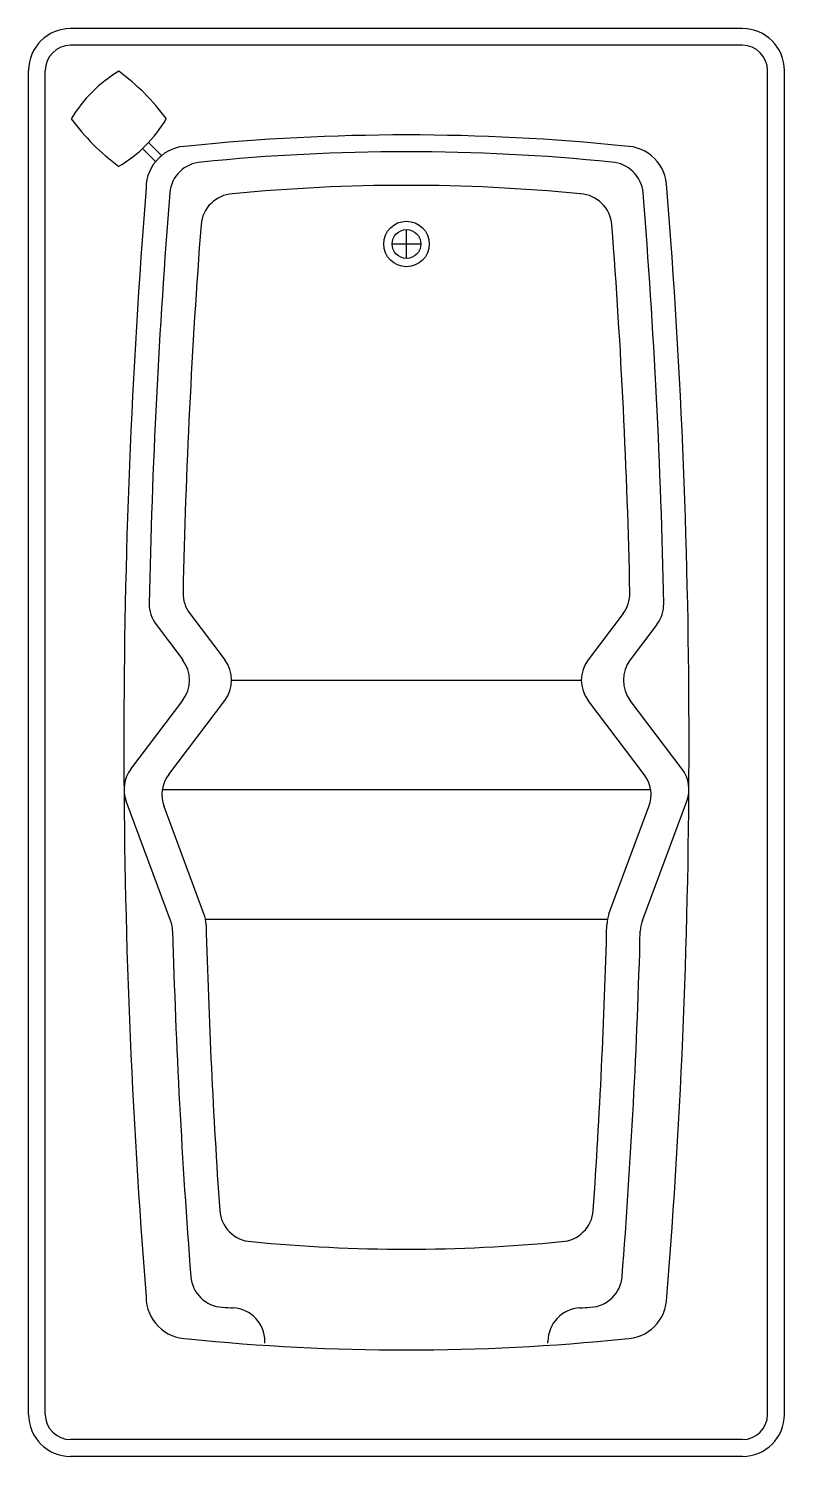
# Model space of a CAD drawing. Header units: millimetres. Extents: x 14441.86 to 14442.76, y 9261.39 to 9263.09.
import ezdxf

# ---------------------------------------------------------------- set-up
doc = ezdxf.new("R2010")
doc.units = ezdxf.units.MM
doc.header["$LTSCALE"] = 0.25
doc.layers.add('ARQ-MOB-01', color=1, linetype='Continuous')

# ---------------------------------------------------------------- blocks, each defined once
blk = doc.blocks.new('hidro_simples')
at = {"color": 0}
for p, q in [((40, 170), (-40, 170)), ((40, 168), (-40, 168)), ((-45, 5), (-45, 165)), ((-43, 5), (-43, 165)), ((43, 5), (43, 165)), ((45, 5), (45, 165)), ((-29.18, 154.89), (-30.72, 156.42)), ((-29.89, 154.18), (-31.42, 155.72)), ((-29.54, 154.54), (-29.18, 154.89)), ((0, 142.63), (0, 146.06)), ((-1.71, 144.35), (1.71, 144.35)), ((-25.8, 100.34), (-21.63, 94.83)), ((25.8, 100.34), (21.63, 94.83)), ((-29.82, 99.04), (-26.64, 94.83)), ((29.82, 99.04), (26.64, 94.83)), ((-20.82, 92.42), (20.82, 92.42)), ((-32.82, 81.83), (-26.64, 90.01)), ((-28.31, 81.17), (-21.63, 90.01)), ((28.31, 81.17), (21.63, 90.01)), ((32.82, 81.83), (26.64, 90.01)), ((-29.06, 79.42), (29.06, 79.42)), ((-28.09, 63.82), (-33.38, 78.02)), ((-24.11, 64.59), (-28.86, 77.36)), ((24.11, 64.59), (28.86, 77.36)), ((28.09, 63.82), (33.38, 78.02)), ((-23.88, 63.97), (23.88, 63.97)), ((-16.85, 13.47), (-16.85, 13.69)), ((16.85, 13.47), (16.85, 13.69)), ((40, 2), (-40, 2)), ((40, 0), (-40, 0))]:
    blk.add_line(p, q, dxfattribs=at)
for radius in [2.71, 1.71]:
    blk.add_circle((0, 144.35), radius, dxfattribs=at)
for centre, radius, start, end in [((-40, 165), 5, 90, 180), ((40, 165), 5, 0, 90), ((-40, 165), 3, 90, 180), ((40, 165), 3, 0, 90), ((-25.94, 150.94), 16.25, 120.75, 149.25), ((-50.17, 143.33), 26.82, 36.4217, 53.5783), ((-18.33, 175.17), 26.82, 216.4217, 233.5783), ((-42.56, 167.56), 16.25, 300.75, 329.25), ((0, -97.87), 255.2, 84.1525, 95.8475), ((-26, 151), 5, 90, 180), ((0, -87.6), 242.93, 84.2257, 95.7743), ((26, 151), 5, 0, 90), ((-24.19, 150.1), 4, 93.5801, 175.4117), ((24.19, 150.1), 4, 4.5883, 86.4199), ((0, -60.03), 211.36, 84.3791, 95.6209), ((789.68, 85), 823.33, 175.40212, 184.59788), ((787.03, 85), 817.83, 175.41168, 178.84178), ((-20.47, 146.32), 4, 93.261, 175.6576), ((20.47, 146.32), 4, 4.3424, 86.739), ((-787.03, 85), 817.83, 1.15822, 4.58832), ((-789.68, 85), 823.33, 355.40212, 4.59788), ((787.03, 85), 813.83, 175.65758, 178.74382), ((-787.03, 85), 813.83, 1.25618, 4.34242), ((-22.6, 102.75), 4, 178.7438, 217.068), ((22.6, 102.75), 4, 322.932, 1.2562), ((-26.63, 101.45), 4, 178.8418, 217.068), ((26.63, 101.45), 4, 322.932, 1.1582), ((-29.84, 92.42), 4, 322.932, 37.068), ((-24.82, 92.42), 4, 322.932, 37.068), ((24.82, 92.42), 4, 142.932, 217.068), ((29.84, 92.42), 4, 142.932, 217.068), ((-29.63, 79.42), 4, 142.932, 200.4228), ((29.63, 79.42), 4, 339.5772, 37.068), ((-25.12, 78.76), 4, 142.932, 200.4228), ((25.12, 78.76), 4, 339.5772, 37.068), ((-31.84, 62.42), 4, 1.5741, 20.4228), ((-27.86, 63.2), 4, 1.5276, 20.4228), ((789.68, 85), 813.83, 181.52764, 183.92491), ((-789.68, 85), 813.83, 356.07509, 358.47236), ((27.86, 63.2), 4, 159.5772, 178.4724), ((31.84, 62.42), 4, 159.5772, 178.4259), ((789.68, 85), 817.83, 181.5741, 184.45753), ((-789.68, 85), 817.83, 355.54247, 358.4259), ((-18.25, 29.57), 4, 183.9249, 266.9139), ((18.25, 29.57), 4, 273.0861, 356.0751), ((0, 214.24), 189.57, 264.4101, 275.5899), ((-21.69, 21.75), 4, 184.4575, 266.6381), ((21.69, 21.75), 4, 273.3619, 355.5425), ((-26, 19), 5, 180, 270), ((26, 19), 5, 270, 0), ((15, 646.29), 629.62, 266.63808, 266.75666), ((-20.85, 13.69), 4, 0, 86.7567), ((20.85, 13.69), 4, 93.2433, 180), ((-15, 646.29), 629.62, 273.24334, 273.36192), ((0, 267.87), 255.2, 264.1525, 275.8475), ((-40, 5), 5, 180, 270), ((-40, 5), 3, 180, 270), ((40, 5), 5, 270, 0), ((40, 5), 3, 270, 0)]:
    blk.add_arc(centre, radius, start, end, dxfattribs=at)

msp = doc.modelspace()

# ---------------------------------------------------------------- block references
at = {"layer": 'ARQ-MOB-01', "xscale": 0.01, "yscale": 0.01, "zscale": 0.01}
msp.add_blockref('hidro_simples', (14442.3135, 9261.3918), dxfattribs=at)

doc.saveas('drawing.dxf')
